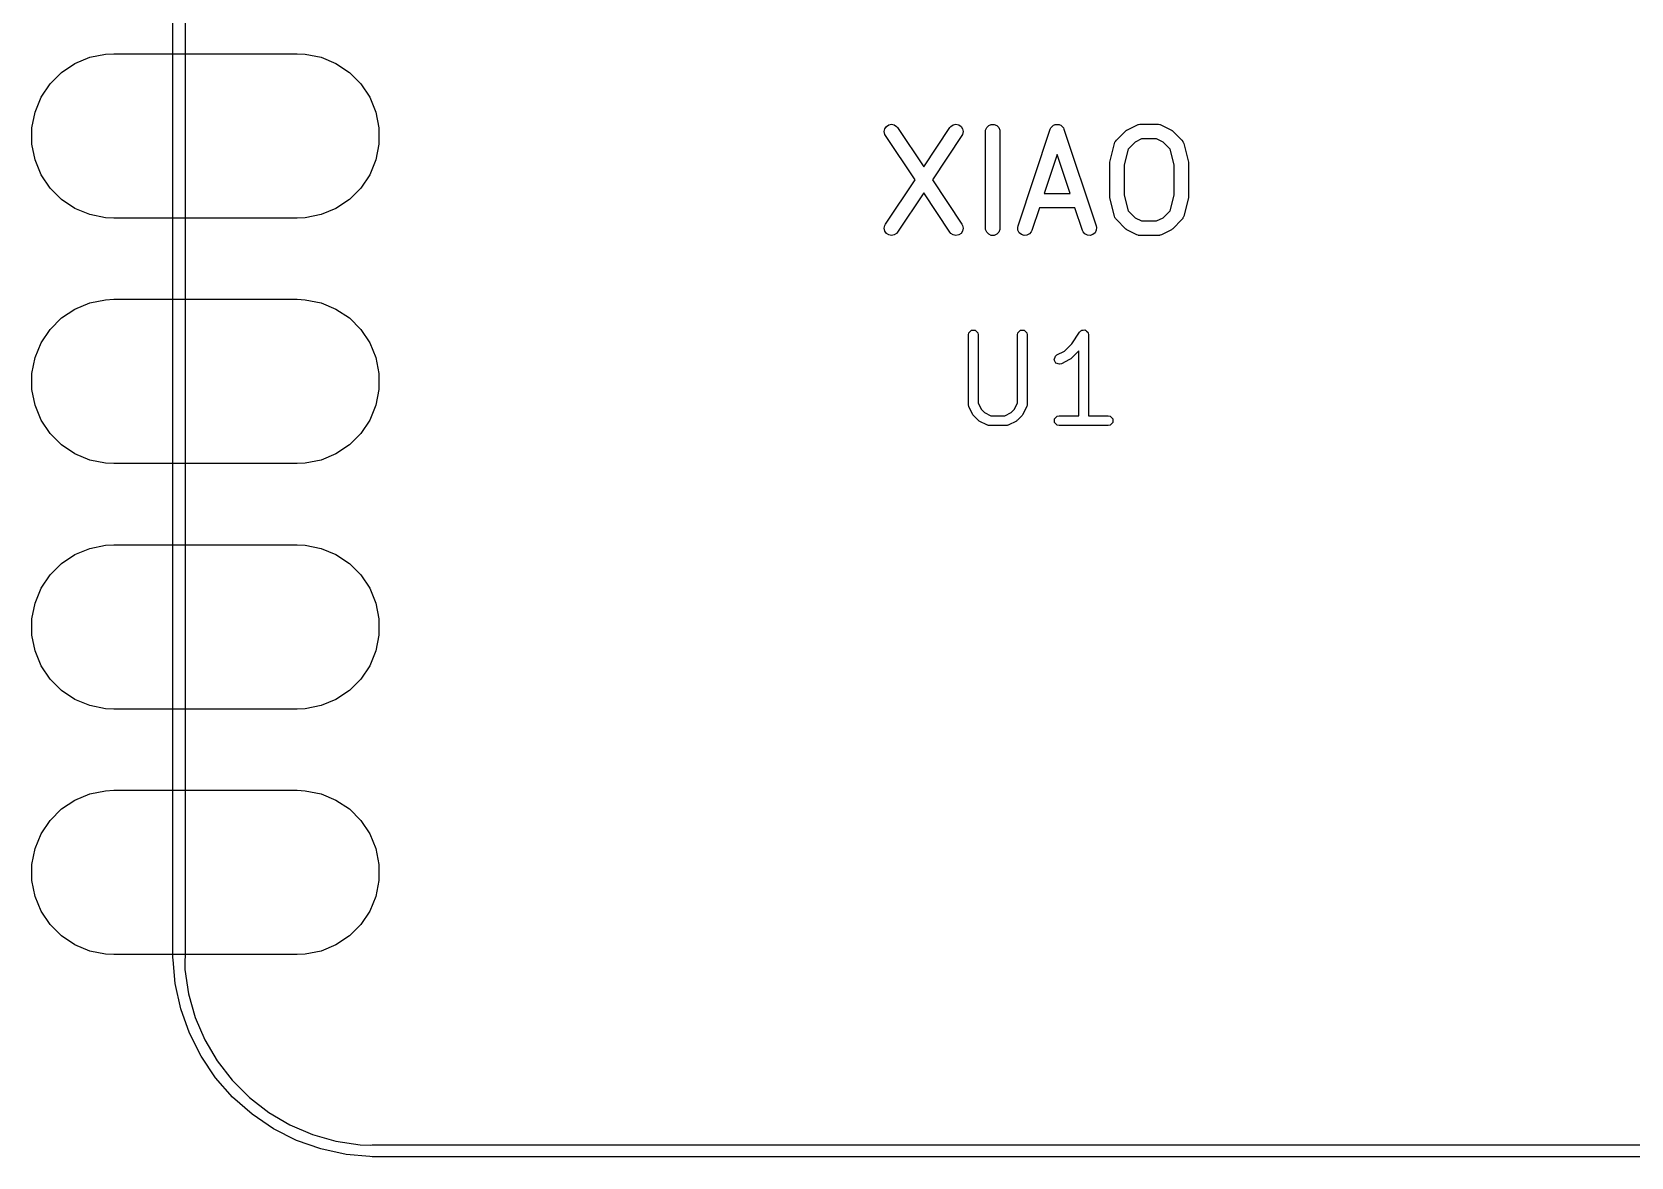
# Model space of a CAD drawing. Header units: inches. Extents: x 4.53 to 7.72, y -4.02 to -2.47.
# Drawn here: x 4.565 to 5.217, y -3.354 to -2.895 of the extents above; entities that cross this region are included whole.
import ezdxf

# ---------------------------------------------------------------- set-up
doc = ezdxf.new("R2010")
doc.units = ezdxf.units.IN
doc.header["$MEASUREMENT"] = 0
doc.layers.add('F.Silkscreen', color=41, linetype='CONTINUOUS', true_color=0xf2eda1)

msp = doc.modelspace()

# ---------------------------------------------------------------- linework, layer by layer
at = {"layer": 'F.Silkscreen', "linetype": 'CONTINUOUS'}
for p, q in [((4.6225, -3.27244), (4.6225, -2.60315)), ((4.6275, -2.60315), (4.6275, -3.27244)), ((4.58265, -2.90828), (4.58871, -2.90577)), ((4.58265, -2.90828), (4.58871, -2.90577)), ((4.58871, -2.90577), (4.59515, -2.90449)), ((4.58871, -2.90577), (4.59515, -2.90449)), ((4.59515, -2.90449), (4.59843, -2.90433)), ((4.59515, -2.90449), (4.59843, -2.90433)), ((4.59843, -2.90433), (4.67323, -2.90433)), ((4.59843, -2.90433), (4.67323, -2.90433)), ((4.67323, -2.90433), (4.67651, -2.90449)), ((4.67323, -2.90433), (4.67651, -2.90449)), ((4.67651, -2.90449), (4.68294, -2.90577)), ((4.67651, -2.90449), (4.68294, -2.90577)), ((4.68294, -2.90577), (4.689, -2.90828)), ((4.68294, -2.90577), (4.689, -2.90828)), ((4.57256, -2.91657), (4.5772, -2.91193)), ((4.57256, -2.91657), (4.5772, -2.91193)), ((4.5772, -2.91193), (4.58265, -2.90828)), ((4.5772, -2.91193), (4.58265, -2.90828)), ((4.689, -2.90828), (4.69446, -2.91193)), ((4.689, -2.90828), (4.69446, -2.91193)), ((4.69446, -2.91193), (4.6991, -2.91657)), ((4.69446, -2.91193), (4.6991, -2.91657)), ((4.56891, -2.92202), (4.57256, -2.91657)), ((4.56891, -2.92202), (4.57256, -2.91657)), ((4.6991, -2.91657), (4.70274, -2.92202)), ((4.6991, -2.91657), (4.70274, -2.92202)), ((4.5664, -2.92808), (4.56891, -2.92202)), ((4.5664, -2.92808), (4.56891, -2.92202)), ((4.70274, -2.92202), (4.70525, -2.92808)), ((4.70274, -2.92202), (4.70525, -2.92808)), ((4.56512, -2.93452), (4.5664, -2.92808)), ((4.56512, -2.93452), (4.5664, -2.92808)), ((4.70525, -2.92808), (4.70653, -2.93452)), ((4.70525, -2.92808), (4.70653, -2.93452)), ((4.56512, -2.94108), (4.56512, -2.93452)), ((4.56512, -2.94108), (4.56512, -2.93452)), ((4.70653, -2.93452), (4.70653, -2.94108)), ((4.70653, -2.93452), (4.70653, -2.94108)), ((4.91245, -2.93601), (4.91267, -2.93488)), ((4.91267, -2.93714), (4.91245, -2.93601)), ((4.91267, -2.93488), (4.91332, -2.93393)), ((4.91294, -2.93765), (4.91267, -2.93714)), ((4.92498, -2.9557), (4.91294, -2.93765)), ((4.91332, -2.93393), (4.91427, -2.93329)), ((4.91427, -2.93329), (4.9154, -2.93306)), ((4.9154, -2.93306), (4.91653, -2.93329)), ((4.91653, -2.93329), (4.91749, -2.93393)), ((4.91749, -2.93393), (4.91786, -2.93438)), ((4.91786, -2.93438), (4.92852, -2.95038)), ((4.92852, -2.95038), (4.93919, -2.93438)), ((4.9441, -2.93765), (4.93207, -2.9557)), ((4.93919, -2.93438), (4.93956, -2.93393)), ((4.93956, -2.93393), (4.94052, -2.93329)), ((4.94052, -2.93329), (4.94164, -2.93306)), ((4.94164, -2.93306), (4.94278, -2.93329)), ((4.94278, -2.93329), (4.94373, -2.93393)), ((4.94373, -2.93393), (4.94437, -2.93488)), ((4.94438, -2.93714), (4.9441, -2.93765)), ((4.94437, -2.93488), (4.9446, -2.93601)), ((4.9446, -2.93601), (4.94438, -2.93714)), ((4.95369, -2.93602), (4.95375, -2.93544)), ((4.95369, -2.97539), (4.95369, -2.93602)), ((4.95375, -2.93544), (4.95419, -2.93438)), ((4.95419, -2.93438), (4.95501, -2.93356)), ((4.95501, -2.93356), (4.95607, -2.93312)), ((4.95607, -2.93312), (4.95722, -2.93312)), ((4.95722, -2.93312), (4.95829, -2.93356)), ((4.95829, -2.93356), (4.9591, -2.93438)), ((4.9591, -2.93438), (4.95954, -2.93544)), ((4.95954, -2.93544), (4.9596, -2.93602)), ((4.9596, -2.93602), (4.9596, -2.97539)), ((4.96697, -2.97445), (4.98009, -2.93508)), ((4.98009, -2.93508), (4.98033, -2.93455)), ((4.98033, -2.93455), (4.98047, -2.93439)), ((4.98047, -2.93439), (4.98056, -2.93421)), ((4.98056, -2.93421), (4.98084, -2.93396)), ((4.98084, -2.93396), (4.98108, -2.93368)), ((4.98108, -2.93368), (4.98127, -2.93359)), ((4.98127, -2.93359), (4.98143, -2.93345)), ((4.98143, -2.93345), (4.98178, -2.93333)), ((4.98178, -2.93333), (4.98211, -2.93317)), ((4.98211, -2.93317), (4.98232, -2.93315)), ((4.98232, -2.93315), (4.98252, -2.93309)), ((4.98252, -2.93309), (4.98289, -2.93311)), ((4.98289, -2.93311), (4.98326, -2.93309)), ((4.98326, -2.93309), (4.98346, -2.93315)), ((4.98346, -2.93315), (4.98367, -2.93317)), ((4.98367, -2.93317), (4.984, -2.93333)), ((4.984, -2.93333), (4.98436, -2.93345)), ((4.98436, -2.93345), (4.98451, -2.93359)), ((4.98451, -2.93359), (4.9847, -2.93368)), ((4.9847, -2.93368), (4.98495, -2.93396)), ((4.98495, -2.93396), (4.98523, -2.93421)), ((4.98523, -2.93421), (4.98532, -2.93439)), ((4.98532, -2.93439), (4.98546, -2.93455)), ((4.98546, -2.93455), (4.98569, -2.93508)), ((4.98569, -2.93508), (4.99882, -2.97445)), ((5.00705, -2.93955), (5.0108, -2.9358)), ((5.0108, -2.9358), (5.01103, -2.93562)), ((5.01103, -2.93562), (5.01108, -2.93556)), ((5.01108, -2.93556), (5.01117, -2.9355)), ((5.01117, -2.9355), (5.01125, -2.93544)), ((5.01125, -2.93544), (5.01132, -2.93541)), ((5.01132, -2.93541), (5.01157, -2.93525)), ((5.01157, -2.93525), (5.01532, -2.93338)), ((5.01532, -2.93338), (5.01586, -2.93317)), ((5.01586, -2.93317), (5.01596, -2.93316)), ((5.01596, -2.93316), (5.01606, -2.93312)), ((5.01606, -2.93312), (5.01664, -2.93306)), ((5.01664, -2.93306), (5.02414, -2.93306)), ((5.02414, -2.93306), (5.02471, -2.93312)), ((5.02471, -2.93312), (5.02481, -2.93316)), ((5.02481, -2.93316), (5.02492, -2.93317)), ((5.02492, -2.93317), (5.02546, -2.93338)), ((5.02546, -2.93338), (5.02921, -2.93525)), ((5.02921, -2.93525), (5.02946, -2.93541)), ((5.02946, -2.93541), (5.02953, -2.93544)), ((5.02953, -2.93544), (5.02961, -2.9355)), ((5.02961, -2.9355), (5.0297, -2.93556)), ((5.0297, -2.93556), (5.02975, -2.93562)), ((5.02975, -2.93562), (5.02998, -2.9358)), ((5.02998, -2.9358), (5.03372, -2.93955)), ((4.5664, -2.94751), (4.56512, -2.94108)), ((4.5664, -2.94751), (4.56512, -2.94108)), ((4.70653, -2.94108), (4.70525, -2.94751)), ((4.70653, -2.94108), (4.70525, -2.94751)), ((4.98289, -2.94535), (4.97762, -2.96119)), ((4.98817, -2.96119), (4.98289, -2.94535)), ((5.0044, -2.94842), (5.00627, -2.94092)), ((5.00627, -2.94092), (5.00647, -2.94038)), ((5.00647, -2.94038), (5.0066, -2.9402)), ((5.0066, -2.9402), (5.00668, -2.94)), ((5.00668, -2.94), (5.00705, -2.93955)), ((5.01181, -2.94315), (5.01022, -2.9495)), ((5.01464, -2.94032), (5.01181, -2.94315)), ((5.01734, -2.93897), (5.01464, -2.94032)), ((5.02344, -2.93897), (5.01734, -2.93897)), ((5.02614, -2.94032), (5.02344, -2.93897)), ((5.02897, -2.94315), (5.02614, -2.94032)), ((5.03056, -2.9495), (5.02897, -2.94315)), ((5.03372, -2.93955), (5.03409, -2.94)), ((5.03409, -2.94), (5.03418, -2.9402)), ((5.03418, -2.9402), (5.03431, -2.94038)), ((5.03431, -2.94038), (5.0345, -2.94092)), ((5.0345, -2.94092), (5.03638, -2.94842)), ((4.56891, -2.95357), (4.5664, -2.94751)), ((4.56891, -2.95357), (4.5664, -2.94751)), ((4.70525, -2.94751), (4.70274, -2.95357)), ((4.70525, -2.94751), (4.70274, -2.95357)), ((5.00431, -2.94914), (5.00432, -2.94904)), ((5.00431, -2.96226), (5.00431, -2.94914)), ((5.00432, -2.949), (5.00435, -2.94878)), ((5.00432, -2.94904), (5.00432, -2.949)), ((5.00435, -2.94878), (5.00437, -2.94856)), ((5.00437, -2.94856), (5.00439, -2.94852)), ((5.00439, -2.94852), (5.0044, -2.94842)), ((5.01022, -2.9495), (5.01022, -2.9619)), ((5.03056, -2.9619), (5.03056, -2.9495)), ((5.03638, -2.94842), (5.03639, -2.94852)), ((5.03639, -2.94852), (5.03641, -2.94856)), ((5.03641, -2.94856), (5.03643, -2.94878)), ((5.03643, -2.94878), (5.03646, -2.949)), ((5.03646, -2.949), (5.03645, -2.94904)), ((5.03645, -2.94904), (5.03646, -2.94914)), ((5.03646, -2.94914), (5.03646, -2.96226)), ((4.57256, -2.95902), (4.56891, -2.95357)), ((4.57256, -2.95902), (4.56891, -2.95357)), ((4.70274, -2.95357), (4.6991, -2.95902)), ((4.70274, -2.95357), (4.6991, -2.95902)), ((4.91294, -2.97375), (4.92498, -2.9557)), ((4.93207, -2.9557), (4.9441, -2.97375)), ((4.5772, -2.96366), (4.57256, -2.95902)), ((4.5772, -2.96366), (4.57256, -2.95902)), ((4.58265, -2.96731), (4.5772, -2.96366)), ((4.58265, -2.96731), (4.5772, -2.96366)), ((4.69446, -2.96366), (4.689, -2.96731)), ((4.69446, -2.96366), (4.689, -2.96731)), ((4.6991, -2.95902), (4.69446, -2.96366)), ((4.6991, -2.95902), (4.69446, -2.96366)), ((4.92852, -2.96102), (4.91786, -2.97702)), ((4.93919, -2.97702), (4.92852, -2.96102)), ((4.97762, -2.96119), (4.98817, -2.96119)), ((5.00432, -2.96236), (5.00431, -2.96226)), ((5.00432, -2.96241), (5.00432, -2.96236)), ((5.00435, -2.96262), (5.00432, -2.96241)), ((5.00437, -2.96284), (5.00435, -2.96262)), ((5.00439, -2.96288), (5.00437, -2.96284)), ((5.0044, -2.96298), (5.00439, -2.96288)), ((5.00627, -2.97048), (5.0044, -2.96298)), ((5.01022, -2.9619), (5.01181, -2.96825)), ((5.02897, -2.96825), (5.03056, -2.9619)), ((5.03638, -2.96298), (5.0345, -2.97048)), ((5.03639, -2.96288), (5.03638, -2.96298)), ((5.03641, -2.96284), (5.03639, -2.96288)), ((5.03643, -2.96262), (5.03641, -2.96284)), ((5.03646, -2.96241), (5.03643, -2.96262)), ((5.03646, -2.96226), (5.03645, -2.96236)), ((5.03645, -2.96236), (5.03646, -2.96241)), ((4.58871, -2.96982), (4.58265, -2.96731)), ((4.58871, -2.96982), (4.58265, -2.96731)), ((4.59515, -2.9711), (4.58871, -2.96982)), ((4.59515, -2.9711), (4.58871, -2.96982)), ((4.59843, -2.97126), (4.59515, -2.9711)), ((4.59843, -2.97126), (4.59515, -2.9711)), ((4.67323, -2.97126), (4.59843, -2.97126)), ((4.67323, -2.97126), (4.59843, -2.97126)), ((4.67651, -2.9711), (4.67323, -2.97126)), ((4.67651, -2.9711), (4.67323, -2.97126)), ((4.68294, -2.96982), (4.67651, -2.9711)), ((4.68294, -2.96982), (4.67651, -2.9711)), ((4.689, -2.96731), (4.68294, -2.96982)), ((4.689, -2.96731), (4.68294, -2.96982)), ((4.97565, -2.96709), (4.97257, -2.97632)), ((4.99014, -2.96709), (4.97565, -2.96709)), ((4.99321, -2.97632), (4.99014, -2.96709)), ((5.00647, -2.97102), (5.00627, -2.97048)), ((5.0066, -2.9712), (5.00647, -2.97102)), ((5.00668, -2.9714), (5.0066, -2.9712)), ((5.00705, -2.97185), (5.00668, -2.9714)), ((5.01181, -2.96825), (5.01464, -2.97109)), ((5.01464, -2.97109), (5.01734, -2.97243)), ((5.02344, -2.97243), (5.02614, -2.97109)), ((5.02614, -2.97109), (5.02897, -2.96825)), ((5.03409, -2.9714), (5.03372, -2.97185)), ((5.03418, -2.9712), (5.03409, -2.9714)), ((5.03431, -2.97102), (5.03418, -2.9712)), ((5.0345, -2.97048), (5.03431, -2.97102)), ((4.91245, -2.97539), (4.91267, -2.97426)), ((4.91267, -2.97652), (4.91245, -2.97539)), ((4.91267, -2.97426), (4.91294, -2.97375)), ((4.91332, -2.97748), (4.91267, -2.97652)), ((4.91427, -2.97812), (4.91332, -2.97748)), ((4.91749, -2.97747), (4.91653, -2.97811)), ((4.91786, -2.97702), (4.91749, -2.97747)), ((4.93956, -2.97747), (4.93919, -2.97702)), ((4.94052, -2.97811), (4.93956, -2.97747)), ((4.94373, -2.97748), (4.94278, -2.97812)), ((4.94437, -2.97652), (4.94373, -2.97748)), ((4.9441, -2.97375), (4.94438, -2.97426)), ((4.9446, -2.97539), (4.94437, -2.97652)), ((4.94438, -2.97426), (4.9446, -2.97539)), ((4.95375, -2.97596), (4.95369, -2.97539)), ((4.95419, -2.97703), (4.95375, -2.97596)), ((4.95501, -2.97784), (4.95419, -2.97703)), ((4.95607, -2.97828), (4.95501, -2.97784)), ((4.95829, -2.97784), (4.95722, -2.97828)), ((4.9591, -2.97703), (4.95829, -2.97784)), ((4.95954, -2.97596), (4.9591, -2.97703)), ((4.9596, -2.97539), (4.95954, -2.97596)), ((4.96684, -2.97502), (4.96697, -2.97445)), ((4.96692, -2.97617), (4.96684, -2.97502)), ((4.96744, -2.9772), (4.96692, -2.97617)), ((4.96831, -2.97795), (4.96744, -2.9772)), ((4.9694, -2.97832), (4.96831, -2.97795)), ((4.97158, -2.97772), (4.97055, -2.97823)), ((4.97233, -2.97685), (4.97158, -2.97772)), ((4.97257, -2.97632), (4.97233, -2.97685)), ((4.99345, -2.97685), (4.99321, -2.97632)), ((4.99421, -2.97772), (4.99345, -2.97685)), ((4.99524, -2.97823), (4.99421, -2.97772)), ((4.99748, -2.97795), (4.99639, -2.97832)), ((4.99835, -2.9772), (4.99748, -2.97795)), ((4.99886, -2.97617), (4.99835, -2.9772)), ((4.99882, -2.97445), (4.99895, -2.97502)), ((4.99895, -2.97502), (4.99886, -2.97617)), ((5.0108, -2.9756), (5.00705, -2.97185)), ((5.01103, -2.97579), (5.0108, -2.9756)), ((5.01108, -2.97584), (5.01103, -2.97579)), ((5.01117, -2.9759), (5.01108, -2.97584)), ((5.01125, -2.97597), (5.01117, -2.9759)), ((5.01132, -2.976), (5.01125, -2.97597)), ((5.01157, -2.97615), (5.01132, -2.976)), ((5.01532, -2.97803), (5.01157, -2.97615)), ((5.01586, -2.97823), (5.01532, -2.97803)), ((5.01734, -2.97243), (5.02344, -2.97243)), ((5.02546, -2.97803), (5.02492, -2.97823)), ((5.02921, -2.97615), (5.02546, -2.97803)), ((5.02946, -2.976), (5.02921, -2.97615)), ((5.02953, -2.97597), (5.02946, -2.976)), ((5.02961, -2.9759), (5.02953, -2.97597)), ((5.0297, -2.97584), (5.02961, -2.9759)), ((5.02975, -2.97579), (5.0297, -2.97584)), ((5.02998, -2.9756), (5.02975, -2.97579)), ((5.03372, -2.97185), (5.02998, -2.9756)), ((4.9154, -2.97834), (4.91427, -2.97812)), ((4.91653, -2.97811), (4.9154, -2.97834)), ((4.94164, -2.97834), (4.94052, -2.97811)), ((4.94278, -2.97812), (4.94164, -2.97834)), ((4.95722, -2.97828), (4.95607, -2.97828)), ((4.97055, -2.97823), (4.9694, -2.97832)), ((4.99639, -2.97832), (4.99524, -2.97823)), ((5.01596, -2.97824), (5.01586, -2.97823)), ((5.01606, -2.97828), (5.01596, -2.97824)), ((5.01664, -2.97834), (5.01606, -2.97828)), ((5.02414, -2.97834), (5.01664, -2.97834)), ((5.02471, -2.97828), (5.02414, -2.97834)), ((5.02481, -2.97824), (5.02471, -2.97828)), ((5.02492, -2.97823), (5.02481, -2.97824)), ((4.5772, -3.01193), (4.58265, -3.00828)), ((4.5772, -3.01193), (4.58265, -3.00828)), ((4.58265, -3.00828), (4.58871, -3.00577)), ((4.58265, -3.00828), (4.58871, -3.00577)), ((4.58871, -3.00577), (4.59515, -3.00449)), ((4.58871, -3.00577), (4.59515, -3.00449)), ((4.59515, -3.00449), (4.59843, -3.00433)), ((4.59515, -3.00449), (4.59843, -3.00433)), ((4.59843, -3.00433), (4.67323, -3.00433)), ((4.59843, -3.00433), (4.67323, -3.00433)), ((4.67323, -3.00433), (4.67651, -3.00449)), ((4.67323, -3.00433), (4.67651, -3.00449)), ((4.67651, -3.00449), (4.68294, -3.00577)), ((4.67651, -3.00449), (4.68294, -3.00577)), ((4.68294, -3.00577), (4.689, -3.00828)), ((4.68294, -3.00577), (4.689, -3.00828)), ((4.689, -3.00828), (4.69446, -3.01193)), ((4.689, -3.00828), (4.69446, -3.01193)), ((4.56891, -3.02202), (4.57256, -3.01657)), ((4.56891, -3.02202), (4.57256, -3.01657)), ((4.57256, -3.01657), (4.5772, -3.01193)), ((4.57256, -3.01657), (4.5772, -3.01193)), ((4.69446, -3.01193), (4.6991, -3.01657)), ((4.69446, -3.01193), (4.6991, -3.01657)), ((4.6991, -3.01657), (4.70274, -3.02202)), ((4.6991, -3.01657), (4.70274, -3.02202)), ((4.94688, -3.01801), (4.94796, -3.01693)), ((4.94796, -3.01693), (4.94949, -3.01693)), ((4.94949, -3.01693), (4.95057, -3.01801)), ((4.96688, -3.01801), (4.96796, -3.01693)), ((4.96796, -3.01693), (4.96949, -3.01693)), ((4.96949, -3.01693), (4.97057, -3.01801)), ((4.99206, -3.01767), (4.99261, -3.01712)), ((4.99261, -3.01712), (4.99282, -3.01708)), ((4.99282, -3.01708), (4.99296, -3.01693)), ((4.99296, -3.01693), (4.99354, -3.01693)), ((4.99354, -3.01693), (4.99412, -3.01682)), ((4.99412, -3.01682), (4.99429, -3.01693)), ((4.99429, -3.01693), (4.99449, -3.01693)), ((4.99449, -3.01693), (4.9949, -3.01734)), ((4.5664, -3.02808), (4.56891, -3.02202)), ((4.5664, -3.02808), (4.56891, -3.02202)), ((4.70274, -3.02202), (4.70525, -3.02808)), ((4.70274, -3.02202), (4.70525, -3.02808)), ((4.94673, -3.01878), (4.94688, -3.01801)), ((4.94673, -3.04711), (4.94673, -3.01878)), ((4.95057, -3.01801), (4.95073, -3.01878)), ((4.95073, -3.01878), (4.95073, -3.04664)), ((4.96673, -3.01878), (4.96688, -3.01801)), ((4.96673, -3.04664), (4.96673, -3.01878)), ((4.97057, -3.01801), (4.97073, -3.01878)), ((4.97073, -3.01878), (4.97073, -3.04711)), ((4.98588, -3.02547), (4.98884, -3.0225)), ((4.98884, -3.0225), (4.99206, -3.01767)), ((4.9949, -3.01734), (4.99539, -3.01767)), ((4.99539, -3.01767), (4.99543, -3.01787)), ((4.99543, -3.01787), (4.99557, -3.01801)), ((4.99557, -3.01801), (4.99573, -3.01878)), ((4.99573, -3.01878), (4.99573, -3.05178)), ((4.56512, -3.03452), (4.5664, -3.02808)), ((4.56512, -3.03452), (4.5664, -3.02808)), ((4.70525, -3.02808), (4.70653, -3.03452)), ((4.70525, -3.02808), (4.70653, -3.03452)), ((4.98173, -3.02892), (4.98222, -3.02747)), ((4.98242, -3.03029), (4.98173, -3.02892)), ((4.98222, -3.02747), (4.98283, -3.02699)), ((4.98283, -3.02699), (4.98588, -3.02547)), ((4.98795, -3.0289), (4.98462, -3.03057)), ((4.98821, -3.0287), (4.98795, -3.0289)), ((4.98847, -3.02853), (4.98821, -3.0287)), ((4.99173, -3.02527), (4.98847, -3.02853)), ((4.99173, -3.05178), (4.99173, -3.02527)), ((4.56512, -3.04108), (4.56512, -3.03452)), ((4.56512, -3.04108), (4.56512, -3.03452)), ((4.70653, -3.03452), (4.70653, -3.04108)), ((4.70653, -3.03452), (4.70653, -3.04108)), ((4.98387, -3.03077), (4.98242, -3.03029)), ((4.98462, -3.03057), (4.98387, -3.03077)), ((4.5664, -3.04751), (4.56512, -3.04108)), ((4.5664, -3.04751), (4.56512, -3.04108)), ((4.70653, -3.04108), (4.70525, -3.04751)), ((4.70653, -3.04108), (4.70525, -3.04751)), ((4.56891, -3.05357), (4.5664, -3.04751)), ((4.56891, -3.05357), (4.5664, -3.04751)), ((4.70525, -3.04751), (4.70274, -3.05357)), ((4.70525, -3.04751), (4.70274, -3.05357)), ((4.94675, -3.04721), (4.94673, -3.04711)), ((4.94673, -3.04725), (4.94675, -3.04721)), ((4.94682, -3.04756), (4.94673, -3.04725)), ((4.94688, -3.04788), (4.94682, -3.04756)), ((4.94691, -3.04791), (4.94688, -3.04788)), ((4.94694, -3.04801), (4.94691, -3.04791)), ((4.9486, -3.05134), (4.94694, -3.04801)), ((4.95073, -3.04664), (4.95204, -3.04926)), ((4.95204, -3.04926), (4.95325, -3.05047)), ((4.96421, -3.05047), (4.96542, -3.04926)), ((4.96542, -3.04926), (4.96673, -3.04664)), ((4.97052, -3.04801), (4.96885, -3.05134)), ((4.97054, -3.04791), (4.97052, -3.04801)), ((4.97057, -3.04788), (4.97054, -3.04791)), ((4.97064, -3.04756), (4.97057, -3.04788)), ((4.97072, -3.04725), (4.97064, -3.04756)), ((4.97073, -3.04711), (4.97071, -3.04721)), ((4.97071, -3.04721), (4.97072, -3.04725)), ((4.57256, -3.05902), (4.56891, -3.05357)), ((4.57256, -3.05902), (4.56891, -3.05357)), ((4.70274, -3.05357), (4.6991, -3.05902)), ((4.70274, -3.05357), (4.6991, -3.05902)), ((4.9488, -3.05159), (4.9486, -3.05134)), ((4.94898, -3.05186), (4.9488, -3.05159)), ((4.95065, -3.05353), (4.94898, -3.05186)), ((4.95091, -3.0537), (4.95065, -3.05353)), ((4.95117, -3.0539), (4.95091, -3.0537)), ((4.9545, -3.05557), (4.95117, -3.0539)), ((4.95325, -3.05047), (4.95587, -3.05178)), ((4.9546, -3.05559), (4.9545, -3.05557)), ((4.95463, -3.05563), (4.9546, -3.05559)), ((4.95494, -3.05569), (4.95463, -3.05563)), ((4.95525, -3.05577), (4.95494, -3.05569)), ((4.9553, -3.05576), (4.95525, -3.05577)), ((4.95539, -3.05578), (4.9553, -3.05576)), ((4.96206, -3.05578), (4.95539, -3.05578)), ((4.95587, -3.05178), (4.96159, -3.05178)), ((4.96159, -3.05178), (4.96421, -3.05047)), ((4.96216, -3.05576), (4.96206, -3.05578)), ((4.9622, -3.05577), (4.96216, -3.05576)), ((4.96251, -3.05569), (4.9622, -3.05577)), ((4.96283, -3.05563), (4.96251, -3.05569)), ((4.96286, -3.05559), (4.96283, -3.05563)), ((4.96295, -3.05557), (4.96286, -3.05559)), ((4.96629, -3.0539), (4.96295, -3.05557)), ((4.96654, -3.0537), (4.96629, -3.0539)), ((4.96681, -3.05353), (4.96654, -3.0537)), ((4.96847, -3.05186), (4.96681, -3.05353)), ((4.96865, -3.05159), (4.96847, -3.05186)), ((4.96885, -3.05134), (4.96865, -3.05159)), ((4.98188, -3.05301), (4.98296, -3.05193)), ((4.98188, -3.05454), (4.98188, -3.05301)), ((4.98296, -3.05563), (4.98188, -3.05454)), ((4.98296, -3.05193), (4.98373, -3.05178)), ((4.98373, -3.05578), (4.98296, -3.05563)), ((4.98373, -3.05178), (4.99173, -3.05178)), ((5.00373, -3.05578), (4.98373, -3.05578)), ((4.99573, -3.05178), (5.00373, -3.05178)), ((5.00373, -3.05178), (5.00449, -3.05193)), ((5.00449, -3.05563), (5.00373, -3.05578)), ((5.00449, -3.05193), (5.00557, -3.05301)), ((5.00557, -3.05454), (5.00449, -3.05563)), ((5.00557, -3.05301), (5.00557, -3.05454)), ((4.5772, -3.06366), (4.57256, -3.05902)), ((4.5772, -3.06366), (4.57256, -3.05902)), ((4.6991, -3.05902), (4.69446, -3.06366)), ((4.6991, -3.05902), (4.69446, -3.06366)), ((4.58265, -3.06731), (4.5772, -3.06366)), ((4.58265, -3.06731), (4.5772, -3.06366)), ((4.58871, -3.06982), (4.58265, -3.06731)), ((4.58871, -3.06982), (4.58265, -3.06731)), ((4.689, -3.06731), (4.68294, -3.06982)), ((4.689, -3.06731), (4.68294, -3.06982)), ((4.69446, -3.06366), (4.689, -3.06731)), ((4.69446, -3.06366), (4.689, -3.06731)), ((4.59515, -3.0711), (4.58871, -3.06982)), ((4.59515, -3.0711), (4.58871, -3.06982)), ((4.59843, -3.07126), (4.59515, -3.0711)), ((4.59843, -3.07126), (4.59515, -3.0711)), ((4.67323, -3.07126), (4.59843, -3.07126)), ((4.67323, -3.07126), (4.59843, -3.07126)), ((4.67651, -3.0711), (4.67323, -3.07126)), ((4.67651, -3.0711), (4.67323, -3.07126)), ((4.68294, -3.06982), (4.67651, -3.0711)), ((4.68294, -3.06982), (4.67651, -3.0711)), ((4.5772, -3.11193), (4.58265, -3.10828)), ((4.5772, -3.11193), (4.58265, -3.10828)), ((4.58265, -3.10828), (4.58871, -3.10577)), ((4.58265, -3.10828), (4.58871, -3.10577)), ((4.58871, -3.10577), (4.59515, -3.10449)), ((4.58871, -3.10577), (4.59515, -3.10449)), ((4.59515, -3.10449), (4.59843, -3.10433)), ((4.59515, -3.10449), (4.59843, -3.10433)), ((4.59843, -3.10433), (4.67323, -3.10433)), ((4.59843, -3.10433), (4.67323, -3.10433)), ((4.67323, -3.10433), (4.67651, -3.10449)), ((4.67323, -3.10433), (4.67651, -3.10449)), ((4.67651, -3.10449), (4.68294, -3.10577)), ((4.67651, -3.10449), (4.68294, -3.10577)), ((4.68294, -3.10577), (4.689, -3.10828)), ((4.68294, -3.10577), (4.689, -3.10828)), ((4.689, -3.10828), (4.69446, -3.11193)), ((4.689, -3.10828), (4.69446, -3.11193)), ((4.57256, -3.11657), (4.5772, -3.11193)), ((4.57256, -3.11657), (4.5772, -3.11193)), ((4.69446, -3.11193), (4.6991, -3.11657)), ((4.69446, -3.11193), (4.6991, -3.11657)), ((4.56891, -3.12202), (4.57256, -3.11657)), ((4.56891, -3.12202), (4.57256, -3.11657)), ((4.6991, -3.11657), (4.70274, -3.12202)), ((4.6991, -3.11657), (4.70274, -3.12202)), ((4.5664, -3.12808), (4.56891, -3.12202)), ((4.5664, -3.12808), (4.56891, -3.12202)), ((4.70274, -3.12202), (4.70525, -3.12808)), ((4.70274, -3.12202), (4.70525, -3.12808)), ((4.56512, -3.13452), (4.5664, -3.12808)), ((4.56512, -3.13452), (4.5664, -3.12808)), ((4.70525, -3.12808), (4.70653, -3.13452)), ((4.70525, -3.12808), (4.70653, -3.13452)), ((4.56512, -3.14108), (4.56512, -3.13452)), ((4.56512, -3.14108), (4.56512, -3.13452)), ((4.70653, -3.13452), (4.70653, -3.14108)), ((4.70653, -3.13452), (4.70653, -3.14108)), ((4.5664, -3.14751), (4.56512, -3.14108)), ((4.5664, -3.14751), (4.56512, -3.14108)), ((4.70653, -3.14108), (4.70525, -3.14751)), ((4.70653, -3.14108), (4.70525, -3.14751)), ((4.56891, -3.15357), (4.5664, -3.14751)), ((4.56891, -3.15357), (4.5664, -3.14751)), ((4.57256, -3.15902), (4.56891, -3.15357)), ((4.57256, -3.15902), (4.56891, -3.15357)), ((4.70274, -3.15357), (4.6991, -3.15902)), ((4.70274, -3.15357), (4.6991, -3.15902)), ((4.70525, -3.14751), (4.70274, -3.15357)), ((4.70525, -3.14751), (4.70274, -3.15357)), ((4.5772, -3.16366), (4.57256, -3.15902)), ((4.5772, -3.16366), (4.57256, -3.15902)), ((4.6991, -3.15902), (4.69446, -3.16366)), ((4.6991, -3.15902), (4.69446, -3.16366)), ((4.58265, -3.16731), (4.5772, -3.16366)), ((4.58265, -3.16731), (4.5772, -3.16366)), ((4.69446, -3.16366), (4.689, -3.16731)), ((4.69446, -3.16366), (4.689, -3.16731)), ((4.58871, -3.16982), (4.58265, -3.16731)), ((4.58871, -3.16982), (4.58265, -3.16731)), ((4.59515, -3.1711), (4.58871, -3.16982)), ((4.59515, -3.1711), (4.58871, -3.16982)), ((4.59843, -3.17126), (4.59515, -3.1711)), ((4.59843, -3.17126), (4.59515, -3.1711)), ((4.67323, -3.17126), (4.59843, -3.17126)), ((4.67323, -3.17126), (4.59843, -3.17126)), ((4.67651, -3.1711), (4.67323, -3.17126)), ((4.67651, -3.1711), (4.67323, -3.17126)), ((4.68294, -3.16982), (4.67651, -3.1711)), ((4.68294, -3.16982), (4.67651, -3.1711)), ((4.689, -3.16731), (4.68294, -3.16982)), ((4.689, -3.16731), (4.68294, -3.16982)), ((4.58265, -3.20828), (4.58871, -3.20577)), ((4.58265, -3.20828), (4.58871, -3.20577)), ((4.58871, -3.20577), (4.59515, -3.20449)), ((4.58871, -3.20577), (4.59515, -3.20449)), ((4.59515, -3.20449), (4.59843, -3.20433)), ((4.59515, -3.20449), (4.59843, -3.20433)), ((4.59843, -3.20433), (4.67323, -3.20433)), ((4.59843, -3.20433), (4.67323, -3.20433)), ((4.67323, -3.20433), (4.67651, -3.20449)), ((4.67323, -3.20433), (4.67651, -3.20449)), ((4.67651, -3.20449), (4.68294, -3.20577)), ((4.67651, -3.20449), (4.68294, -3.20577)), ((4.68294, -3.20577), (4.689, -3.20828)), ((4.68294, -3.20577), (4.689, -3.20828)), ((4.57256, -3.21657), (4.5772, -3.21193)), ((4.57256, -3.21657), (4.5772, -3.21193)), ((4.5772, -3.21193), (4.58265, -3.20828)), ((4.5772, -3.21193), (4.58265, -3.20828)), ((4.689, -3.20828), (4.69446, -3.21193)), ((4.689, -3.20828), (4.69446, -3.21193)), ((4.69446, -3.21193), (4.6991, -3.21657)), ((4.69446, -3.21193), (4.6991, -3.21657)), ((4.56891, -3.22202), (4.57256, -3.21657)), ((4.56891, -3.22202), (4.57256, -3.21657)), ((4.6991, -3.21657), (4.70274, -3.22202)), ((4.6991, -3.21657), (4.70274, -3.22202)), ((4.5664, -3.22808), (4.56891, -3.22202)), ((4.5664, -3.22808), (4.56891, -3.22202)), ((4.70274, -3.22202), (4.70525, -3.22808)), ((4.70274, -3.22202), (4.70525, -3.22808)), ((4.56512, -3.23452), (4.5664, -3.22808)), ((4.56512, -3.23452), (4.5664, -3.22808)), ((4.70525, -3.22808), (4.70653, -3.23452)), ((4.70525, -3.22808), (4.70653, -3.23452)), ((4.56512, -3.24108), (4.56512, -3.23452)), ((4.56512, -3.24108), (4.56512, -3.23452)), ((4.70653, -3.23452), (4.70653, -3.24108)), ((4.70653, -3.23452), (4.70653, -3.24108)), ((4.5664, -3.24751), (4.56512, -3.24108)), ((4.5664, -3.24751), (4.56512, -3.24108)), ((4.70653, -3.24108), (4.70525, -3.24751)), ((4.70653, -3.24108), (4.70525, -3.24751)), ((4.56891, -3.25357), (4.5664, -3.24751)), ((4.56891, -3.25357), (4.5664, -3.24751)), ((4.70525, -3.24751), (4.70274, -3.25357)), ((4.70525, -3.24751), (4.70274, -3.25357)), ((4.57256, -3.25902), (4.56891, -3.25357)), ((4.57256, -3.25902), (4.56891, -3.25357)), ((4.70274, -3.25357), (4.6991, -3.25902)), ((4.70274, -3.25357), (4.6991, -3.25902)), ((4.5772, -3.26366), (4.57256, -3.25902)), ((4.5772, -3.26366), (4.57256, -3.25902)), ((4.58265, -3.26731), (4.5772, -3.26366)), ((4.58265, -3.26731), (4.5772, -3.26366)), ((4.69446, -3.26366), (4.689, -3.26731)), ((4.69446, -3.26366), (4.689, -3.26731)), ((4.6991, -3.25902), (4.69446, -3.26366)), ((4.6991, -3.25902), (4.69446, -3.26366)), ((4.58871, -3.26982), (4.58265, -3.26731)), ((4.58871, -3.26982), (4.58265, -3.26731)), ((4.59515, -3.2711), (4.58871, -3.26982)), ((4.59515, -3.2711), (4.58871, -3.26982)), ((4.59843, -3.27126), (4.59515, -3.2711)), ((4.59843, -3.27126), (4.59515, -3.2711)), ((4.67323, -3.27126), (4.59843, -3.27126)), ((4.67323, -3.27126), (4.59843, -3.27126)), ((4.67651, -3.2711), (4.67323, -3.27126)), ((4.67651, -3.2711), (4.67323, -3.27126)), ((4.68294, -3.26982), (4.67651, -3.2711)), ((4.68294, -3.26982), (4.67651, -3.2711)), ((4.689, -3.26731), (4.68294, -3.26982)), ((4.689, -3.26731), (4.68294, -3.26982)), ((4.62269, -3.2734), (4.6225, -3.27244)), ((4.62272, -3.27343), (4.62269, -3.2734)), ((4.62354, -3.28299), (4.62272, -3.27343)), ((4.6275, -3.27244), (4.62738, -3.27306)), ((4.62738, -3.27306), (4.62747, -3.27737)), ((4.62747, -3.27737), (4.62895, -3.28722)), ((4.62576, -3.2933), (4.62354, -3.28299)), ((4.62895, -3.28722), (4.63167, -3.2968)), ((4.62928, -3.30323), (4.62576, -3.2933)), ((4.63167, -3.2968), (4.63558, -3.30596)), ((4.63403, -3.31264), (4.62928, -3.30323)), ((4.63558, -3.30596), (4.64062, -3.31455)), ((4.63993, -3.32137), (4.63403, -3.31264)), ((4.64062, -3.31455), (4.64671, -3.32243)), ((4.6469, -3.32929), (4.63993, -3.32137)), ((4.64671, -3.32243), (4.65376, -3.32947)), ((4.65481, -3.33625), (4.6469, -3.32929)), ((4.65376, -3.32947), (4.66164, -3.33556)), ((4.66354, -3.34215), (4.65481, -3.33625)), ((4.66164, -3.33556), (4.67022, -3.3406)), ((4.67295, -3.3469), (4.66354, -3.34215)), ((4.67022, -3.3406), (4.67938, -3.34451)), ((4.68288, -3.35042), (4.67295, -3.3469)), ((4.67938, -3.34451), (4.68896, -3.34723)), ((4.68896, -3.34723), (4.69881, -3.34871)), ((4.69881, -3.34871), (4.70312, -3.3488)), ((4.70312, -3.3488), (4.70374, -3.34868)), ((4.70374, -3.34868), (5.24705, -3.34868)), ((4.69319, -3.35264), (4.68288, -3.35042)), ((4.70276, -3.35346), (4.69319, -3.35264)), ((4.70278, -3.35349), (4.70276, -3.35346)), ((4.70374, -3.35368), (4.70278, -3.35349)), ((5.24705, -3.35368), (4.70374, -3.35368))]:
    msp.add_line(p, q, dxfattribs=at)

doc.saveas('drawing.dxf')
